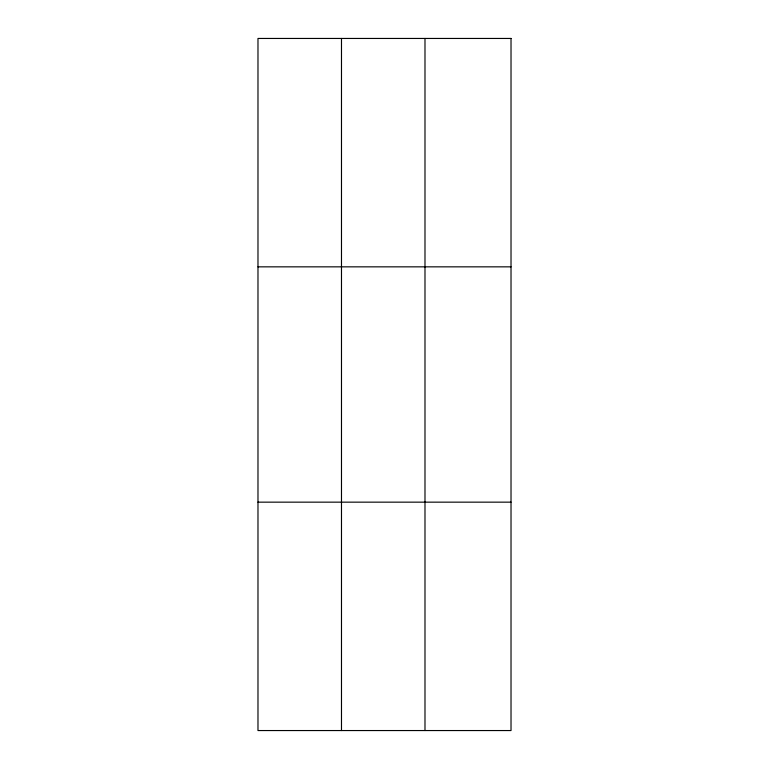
<?xml version="1.0" encoding="UTF-8"?>
<svg xmlns="http://www.w3.org/2000/svg" width="769" height="769" viewBox="0 0 769 769"><rect width="100%" height="100%" fill="white"/><g stroke="black" fill="none" stroke-linecap="round" stroke-linejoin="round"><path stroke-width="1.15" d="M341.484 38.45L341.484 730.55M424.988 38.45L424.988 730.55M257.98 266.843L511.02 266.843M257.98 502.157L511.02 502.157M511.02 38.45L511.02 730.55L257.98 730.55L257.98 38.45L511.02 38.45"/></g></svg>
